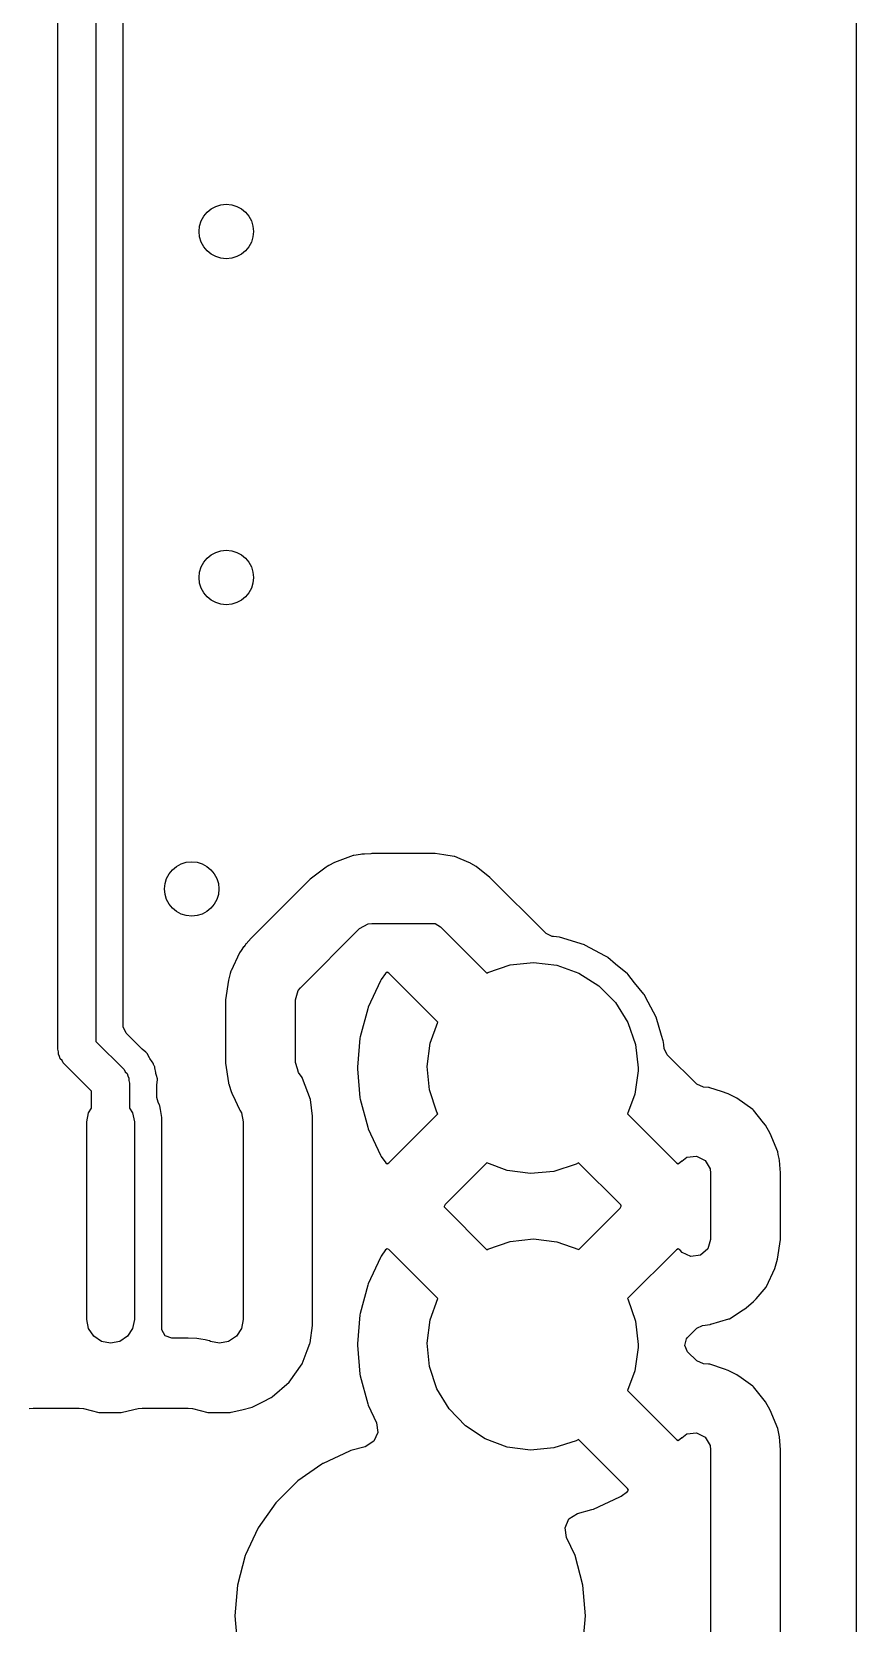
# Model space of a CAD drawing. Extents: x 2.37 to 5.13, y -5.38 to -2.62.
# Drawn here: x 4.8938 to 5.1321, y -4.0022 to -3.5423 of the extents above; entities that cross this region are included whole.
import ezdxf

# ---------------------------------------------------------------- set-up
doc = ezdxf.new("R2010")
doc.units = 0
doc.header["$MEASUREMENT"] = 0
doc.layers.add('BLACK', color=7, linetype='CONTINUOUS')

msp = doc.modelspace()

# ---------------------------------------------------------------- linework, layer by layer
at = {"layer": 'BLACK', "linetype": 'CONTINUOUS'}
for p, q in [((5.13211, -2.62081), (5.13211, -5.37919)), ((4.90128, -3.83633), (4.90128, -3.23571)), ((4.9123, -3.23343), (4.9123, -3.83405)), ((4.92019, -3.82958), (4.92019, -3.23414)), ((4.9888, -3.78002), (4.98684, -3.78034)), ((4.98884, -3.78001), (4.9888, -3.78002)), ((4.9888, -3.78002), (4.9888, -3.78002)), ((4.98921, -3.77997), (4.98884, -3.78001)), ((4.98986, -3.7799), (4.98921, -3.77997)), ((4.98989, -3.7799), (4.98986, -3.7799)), ((4.98986, -3.7799), (4.98986, -3.7799)), ((4.98993, -3.7799), (4.98989, -3.7799)), ((4.99183, -3.7798), (4.98993, -3.7799)), ((4.98993, -3.7799), (4.98993, -3.7799)), ((4.99205, -3.77978), (4.99183, -3.7798)), ((5.01036, -3.77978), (4.99205, -3.77978)), ((5.01286, -3.78014), (5.01036, -3.77978)), ((4.97886, -3.78371), (4.97425, -3.78716)), ((4.97915, -3.78355), (4.97886, -3.78371)), ((4.97967, -3.78326), (4.97915, -3.78355)), ((4.98131, -3.78237), (4.97967, -3.78326)), ((4.9867, -3.78036), (4.98131, -3.78237)), ((4.98684, -3.78034), (4.9867, -3.78036)), ((4.98684, -3.78034), (4.98684, -3.78034)), ((5.01587, -3.78057), (5.01286, -3.78014)), ((5.01606, -3.7806), (5.01587, -3.78057)), ((5.01587, -3.78057), (5.01587, -3.78057)), ((5.01758, -3.78126), (5.01606, -3.7806)), ((5.0206, -3.78258), (5.01758, -3.78126)), ((5.02068, -3.78261), (5.0206, -3.78258)), ((5.0206, -3.78258), (5.0206, -3.78258)), ((5.02225, -3.78355), (5.02068, -3.78261)), ((5.02623, -3.78664), (5.02225, -3.78355)), ((4.97425, -3.78716), (4.95716, -3.80425)), ((5.04246, -3.80287), (5.02623, -3.78664)), ((4.97145, -3.81855), (4.98855, -3.80145)), ((4.98855, -3.80145), (4.991, -3.80011)), ((4.991, -3.80011), (4.99205, -3.8)), ((4.99205, -3.8), (5.01036, -3.8)), ((5.01036, -3.8), (5.01194, -3.80093)), ((5.01194, -3.80093), (5.02531, -3.81431)), ((5.04422, -3.8037), (5.04246, -3.80287)), ((4.95502, -3.80672), (4.95429, -3.80774)), ((4.95505, -3.80669), (4.95502, -3.80672)), ((4.95502, -3.80672), (4.95502, -3.80672)), ((4.95542, -3.80622), (4.95505, -3.80669)), ((4.95569, -3.80589), (4.95542, -3.80622)), ((4.95571, -3.80586), (4.95569, -3.80589)), ((4.95569, -3.80589), (4.95569, -3.80589)), ((4.95716, -3.80425), (4.95571, -3.80586)), ((5.04462, -3.80375), (5.04422, -3.8037)), ((5.04635, -3.80393), (5.04462, -3.80375)), ((5.05355, -3.80616), (5.04635, -3.80393)), ((5.05367, -3.80622), (5.05355, -3.80616)), ((5.05964, -3.80945), (5.05367, -3.80622)), ((4.95378, -3.80844), (4.95139, -3.81368)), ((4.95429, -3.80774), (4.95378, -3.80844)), ((5.0256, -3.81412), (5.03204, -3.81193)), ((5.03204, -3.81193), (5.03881, -3.81122)), ((5.03881, -3.81122), (5.04556, -3.81203)), ((5.04556, -3.81203), (5.05197, -3.81431)), ((5.06017, -3.80974), (5.05964, -3.80945)), ((5.06028, -3.80983), (5.06017, -3.80974)), ((5.06254, -3.8117), (5.06028, -3.80983)), ((5.06028, -3.80983), (5.06028, -3.80983)), ((5.06598, -3.81454), (5.06254, -3.8117)), ((4.9506, -3.81636), (4.94978, -3.82205)), ((4.95117, -3.81442), (4.9506, -3.81636)), ((4.95136, -3.81378), (4.95117, -3.81442)), ((4.95139, -3.81368), (4.95136, -3.81378)), ((4.95136, -3.81378), (4.95136, -3.81378)), ((4.99459, -3.81658), (4.99104, -3.82419)), ((4.99481, -3.8162), (4.99459, -3.81658)), ((4.99607, -3.8144), (4.99481, -3.8162)), ((4.99654, -3.81403), (4.99607, -3.8144)), ((4.99701, -3.81429), (4.99654, -3.81403)), ((5.01116, -3.82844), (4.99701, -3.81429)), ((5.02531, -3.81431), (5.0256, -3.81412)), ((5.05197, -3.81431), (5.05771, -3.81795)), ((5.06607, -3.81465), (5.06598, -3.81454)), ((5.06805, -3.81708), (5.06607, -3.81465)), ((5.06607, -3.81465), (5.06607, -3.81465)), ((4.97, -3.82205), (4.97079, -3.81937)), ((4.97079, -3.81937), (4.97145, -3.81855)), ((5.05771, -3.81795), (5.06251, -3.82278)), ((5.07074, -3.82038), (5.06805, -3.81708)), ((5.0708, -3.8205), (5.07074, -3.82038)), ((5.07197, -3.82269), (5.0708, -3.8205)), ((5.0708, -3.8205), (5.0708, -3.8205)), ((4.94978, -3.82205), (4.94978, -3.84018)), ((4.97, -3.84018), (4.97, -3.82205)), ((4.99089, -3.8246), (4.98872, -3.83272)), ((4.99104, -3.82419), (4.99089, -3.8246)), ((5.06251, -3.82278), (5.06611, -3.82855)), ((5.07427, -3.82703), (5.07197, -3.82269)), ((4.92021, -3.82983), (4.92019, -3.82958)), ((4.92105, -3.83164), (4.92021, -3.82983)), ((5.00894, -3.83456), (5.01116, -3.82844)), ((5.06611, -3.82855), (5.06835, -3.83497)), ((5.07587, -3.83232), (5.07427, -3.82703)), ((4.9123, -3.83405), (4.92044, -3.84219)), ((4.92552, -3.83611), (4.92105, -3.83164)), ((4.98864, -3.83314), (4.98791, -3.84152)), ((4.98872, -3.83272), (4.98864, -3.83314)), ((5.00808, -3.84131), (5.00894, -3.83456)), ((5.06835, -3.83497), (5.06911, -3.84173)), ((5.07635, -3.83391), (5.07587, -3.83232)), ((5.07645, -3.83424), (5.07635, -3.83391)), ((5.07653, -3.835), (5.07645, -3.83424)), ((5.07663, -3.8361), (5.07653, -3.835)), ((4.90146, -3.83704), (4.90128, -3.83633)), ((4.90146, -3.83776), (4.90146, -3.83704)), ((4.90183, -3.83839), (4.90146, -3.83776)), ((4.90202, -3.83909), (4.90183, -3.83839)), ((4.90253, -3.8396), (4.90202, -3.83909)), ((4.90289, -3.84023), (4.90253, -3.8396)), ((4.92571, -3.83628), (4.92552, -3.83611)), ((4.92673, -3.83714), (4.92571, -3.83628)), ((4.92697, -3.83734), (4.92673, -3.83714)), ((4.9271, -3.83756), (4.92697, -3.83734)), ((4.9278, -3.83877), (4.9271, -3.83756)), ((4.9271, -3.83756), (4.9271, -3.83756)), ((4.92794, -3.83899), (4.9278, -3.83877)), ((4.92862, -3.83996), (4.92794, -3.83899)), ((5.07747, -3.83788), (5.07663, -3.8361)), ((5.08603, -3.84644), (5.07747, -3.83788)), ((4.91103, -3.84838), (4.90289, -3.84023)), ((4.92044, -3.84219), (4.92081, -3.84282)), ((4.92081, -3.84282), (4.92132, -3.84334)), ((4.92132, -3.84334), (4.92151, -3.84404)), ((4.92151, -3.84404), (4.92187, -3.84467)), ((4.92888, -3.84034), (4.92862, -3.83996)), ((4.92895, -3.84059), (4.92888, -3.84034)), ((4.929, -3.84069), (4.92895, -3.84059)), ((4.92917, -3.8411), (4.929, -3.84069)), ((4.92921, -3.84122), (4.92917, -3.8411)), ((4.92934, -3.84144), (4.92921, -3.84122)), ((4.92938, -3.84169), (4.92934, -3.84144)), ((4.92962, -3.84306), (4.92938, -3.84169)), ((4.92968, -3.84331), (4.92962, -3.84306)), ((4.92985, -3.84394), (4.92968, -3.84331)), ((4.93011, -3.84491), (4.92985, -3.84394)), ((4.94978, -3.84018), (4.9498, -3.84029)), ((4.9498, -3.84029), (4.9498, -3.84029)), ((4.9498, -3.84029), (4.95067, -3.84605)), ((4.97055, -3.84195), (4.97, -3.84018)), ((4.97087, -3.84299), (4.97055, -3.84195)), ((4.9719, -3.84448), (4.97087, -3.84299)), ((4.98791, -3.84152), (4.98791, -3.84195)), ((4.98791, -3.84195), (4.98864, -3.85032)), ((5.00875, -3.84808), (5.00808, -3.84131)), ((5.06909, -3.84258), (5.06815, -3.84932)), ((5.06911, -3.84173), (5.06909, -3.84258)), ((4.91103, -3.85337), (4.91103, -3.84838)), ((4.92187, -3.84467), (4.92187, -3.84539)), ((4.92187, -3.84539), (4.92206, -3.84609)), ((4.92206, -3.84609), (4.92206, -3.85337)), ((4.92995, -3.8468), (4.92996, -3.84655)), ((4.92995, -3.85026), (4.92995, -3.8468)), ((4.92996, -3.84655), (4.93008, -3.84516)), ((4.93008, -3.84516), (4.93011, -3.84491)), ((4.93008, -3.84516), (4.93008, -3.84516)), ((4.95067, -3.84605), (4.95069, -3.84618)), ((4.95069, -3.84618), (4.95073, -3.84628)), ((4.95073, -3.84628), (4.95124, -3.84794)), ((4.95124, -3.84794), (4.95144, -3.84857)), ((4.95144, -3.84857), (4.95157, -3.84898)), ((4.95157, -3.84898), (4.95254, -3.85099)), ((4.97206, -3.84472), (4.9719, -3.84448)), ((4.9719, -3.84448), (4.9719, -3.84448)), ((4.97437, -3.85082), (4.97206, -3.84472)), ((5.0109, -3.85453), (5.00875, -3.84808)), ((5.08798, -3.84729), (5.08603, -3.84644)), ((5.0894, -3.84735), (5.08798, -3.84729)), ((5.08961, -3.84736), (5.0894, -3.84735)), ((5.08981, -3.84742), (5.08961, -3.84736)), ((5.09321, -3.84857), (5.08981, -3.84742)), ((5.09506, -3.84919), (5.09321, -3.84857)), ((4.91018, -3.85465), (4.91103, -3.85337)), ((4.92206, -3.85337), (4.92291, -3.85465)), ((4.9303, -3.85164), (4.92995, -3.85026)), ((4.93073, -3.85243), (4.9303, -3.85164)), ((4.93077, -3.85267), (4.93073, -3.85243)), ((4.93095, -3.85375), (4.93077, -3.85267)), ((4.93077, -3.85267), (4.93077, -3.85267)), ((4.95254, -3.85099), (4.95376, -3.85351)), ((4.95376, -3.85351), (4.95386, -3.85375)), ((4.97495, -3.85565), (4.97437, -3.85082)), ((4.98864, -3.85032), (4.98872, -3.85075)), ((4.98872, -3.85075), (4.99089, -3.85887)), ((5.06815, -3.84932), (5.06599, -3.85499)), ((5.09756, -3.85046), (5.09506, -3.84919)), ((5.10227, -3.85376), (5.09756, -3.85046)), ((4.90966, -3.85728), (4.91018, -3.85465)), ((4.90966, -3.91437), (4.90966, -3.85728)), ((4.92291, -3.85465), (4.92344, -3.85728)), ((4.92344, -3.85728), (4.92344, -3.91437)), ((4.93133, -3.85606), (4.93095, -3.85375)), ((4.93133, -3.91673), (4.93133, -3.85606)), ((4.95386, -3.85375), (4.95394, -3.85394)), ((4.95394, -3.85394), (4.95441, -3.85465)), ((4.95441, -3.85465), (4.95493, -3.85728)), ((4.95493, -3.85728), (4.95493, -3.91437)), ((4.97495, -3.91614), (4.97495, -3.85565)), ((4.99703, -3.86915), (5.01118, -3.855)), ((5.01118, -3.855), (5.0109, -3.85453)), ((5.06599, -3.85499), (5.08018, -3.86918)), ((5.1024, -3.85392), (5.10227, -3.85376)), ((5.10529, -3.85753), (5.1024, -3.85392)), ((5.1024, -3.85392), (5.1024, -3.85392)), ((5.10586, -3.85825), (5.10529, -3.85753)), ((5.10728, -3.86066), (5.10586, -3.85825)), ((4.99089, -3.85887), (4.99104, -3.85927)), ((4.99104, -3.85927), (4.99459, -3.86689)), ((5.10946, -3.86598), (5.10728, -3.86066)), ((4.99459, -3.86689), (4.99481, -3.86726)), ((4.99481, -3.86726), (4.99609, -3.8691)), ((5.08316, -3.86752), (5.08594, -3.86724)), ((5.08594, -3.86724), (5.08843, -3.8685)), ((5.1096, -3.86675), (5.10946, -3.86598)), ((5.10981, -3.86787), (5.1096, -3.86675)), ((4.99609, -3.8691), (4.9965, -3.86943)), ((4.9965, -3.86943), (4.99703, -3.86915)), ((5.02532, -3.86915), (5.01328, -3.88119)), ((5.03121, -3.87134), (5.02532, -3.86915)), ((5.03795, -3.87224), (5.03121, -3.87134)), ((5.04473, -3.87162), (5.03795, -3.87224)), ((5.0512, -3.86952), (5.04473, -3.87162)), ((5.05185, -3.86913), (5.0512, -3.86952)), ((5.06404, -3.88132), (5.05185, -3.86913)), ((5.08018, -3.86918), (5.08065, -3.86943)), ((5.08065, -3.86943), (5.08171, -3.8686)), ((5.08171, -3.8686), (5.08175, -3.86865)), ((5.08175, -3.86865), (5.08316, -3.86752)), ((5.08843, -3.8685), (5.08985, -3.87091)), ((5.08985, -3.87091), (5.09, -3.87211)), ((5.10991, -3.86843), (5.10981, -3.86787)), ((5.11006, -3.86963), (5.10991, -3.86843)), ((5.11007, -3.86968), (5.11006, -3.86963)), ((5.11021, -3.87201), (5.11007, -3.86968)), ((5.11022, -3.87211), (5.11021, -3.87201)), ((5.09, -3.87211), (5.09, -3.89127)), ((5.11022, -3.89127), (5.11022, -3.87211)), ((5.01328, -3.88119), (5.01298, -3.88174)), ((5.01298, -3.88174), (5.01298, -3.88181)), ((5.01298, -3.88181), (5.01315, -3.88207)), ((5.01315, -3.88207), (5.02531, -3.89423)), ((5.0519, -3.89421), (5.06391, -3.8822)), ((5.06391, -3.8822), (5.06421, -3.88165)), ((5.0642, -3.88158), (5.06404, -3.88132)), ((5.06421, -3.88165), (5.0642, -3.88158)), ((4.99607, -3.89432), (4.99481, -3.89612)), ((4.99654, -3.89395), (4.99607, -3.89432)), ((4.99701, -3.89421), (4.99654, -3.89395)), ((5.01116, -3.90836), (4.99701, -3.89421)), ((5.02531, -3.89423), (5.0256, -3.89405)), ((5.0256, -3.89405), (5.03204, -3.89185)), ((5.03204, -3.89185), (5.03881, -3.89114)), ((5.03881, -3.89114), (5.04556, -3.89195)), ((5.04556, -3.89195), (5.0519, -3.89421)), ((5.08015, -3.89424), (5.06604, -3.90835)), ((5.08068, -3.89396), (5.08015, -3.89424)), ((5.08122, -3.89439), (5.08068, -3.89396)), ((5.08179, -3.89502), (5.08122, -3.89439)), ((5.08433, -3.89618), (5.08179, -3.89502)), ((5.08921, -3.89395), (5.0871, -3.89578)), ((5.09, -3.89127), (5.08921, -3.89395)), ((5.1094, -3.89697), (5.11022, -3.89127)), ((4.99459, -3.8965), (4.99104, -3.90412)), ((4.99481, -3.89612), (4.99459, -3.8965)), ((5.0871, -3.89578), (5.08433, -3.89618)), ((5.10622, -3.90488), (5.10861, -3.89965)), ((5.10861, -3.89965), (5.1094, -3.89697)), ((4.99104, -3.90412), (4.99089, -3.90452)), ((4.99089, -3.90452), (4.98872, -3.91264)), ((5.00894, -3.91448), (5.01116, -3.90836)), ((5.06604, -3.90835), (5.06611, -3.90847)), ((5.06611, -3.90847), (5.06835, -3.91489)), ((5.10245, -3.90923), (5.10315, -3.90843)), ((5.10315, -3.90843), (5.10608, -3.90504)), ((5.10608, -3.90504), (5.10622, -3.90488)), ((5.10608, -3.90504), (5.10608, -3.90504)), ((4.98864, -3.91306), (4.98791, -3.92144)), ((4.98872, -3.91264), (4.98864, -3.91306)), ((5.0955, -3.91417), (5.09944, -3.91164)), ((5.09944, -3.91164), (5.10025, -3.91112)), ((5.10025, -3.91112), (5.10034, -3.91106)), ((5.10025, -3.91112), (5.10025, -3.91112)), ((5.10034, -3.91106), (5.10245, -3.90923)), ((4.91018, -3.91701), (4.90966, -3.91437)), ((4.91167, -3.91924), (4.91018, -3.91701)), ((4.92291, -3.91701), (4.92142, -3.91924)), ((4.92344, -3.91437), (4.92291, -3.91701)), ((4.93133, -3.91676), (4.93133, -3.91673)), ((4.93137, -3.91738), (4.93133, -3.91676)), ((4.93236, -3.9191), (4.93137, -3.91738)), ((4.95441, -3.91701), (4.95291, -3.91924)), ((4.95493, -3.91437), (4.95441, -3.91701)), ((4.9743, -3.92111), (4.97495, -3.91614)), ((5.00808, -3.92123), (5.00894, -3.91448)), ((5.06835, -3.91489), (5.06911, -3.92165)), ((5.08339, -3.91959), (5.08603, -3.91695)), ((5.08603, -3.91695), (5.08768, -3.91613)), ((5.08768, -3.91613), (5.08987, -3.91581)), ((5.08987, -3.91581), (5.08998, -3.91579)), ((5.08998, -3.91579), (5.09008, -3.91577)), ((5.09008, -3.91577), (5.0953, -3.91423)), ((5.0953, -3.91423), (5.0955, -3.91417)), ((5.0953, -3.91423), (5.0953, -3.91423)), ((4.91391, -3.92074), (4.91167, -3.91924)), ((4.91655, -3.92126), (4.91391, -3.92074)), ((4.91918, -3.92074), (4.91655, -3.92126)), ((4.92142, -3.91924), (4.91918, -3.92074)), ((4.93424, -3.91978), (4.93236, -3.9191)), ((4.939, -3.91978), (4.93424, -3.91978)), ((4.94148, -3.91994), (4.939, -3.91978)), ((4.94153, -3.91994), (4.94148, -3.91994)), ((4.94209, -3.92001), (4.94153, -3.91994)), ((4.94153, -3.91994), (4.94153, -3.91994)), ((4.94269, -3.92009), (4.94209, -3.92001)), ((4.94389, -3.92031), (4.94269, -3.92009)), ((4.94509, -3.92053), (4.94389, -3.92031)), ((4.94511, -3.92054), (4.94509, -3.92053)), ((4.94509, -3.92053), (4.94509, -3.92053)), ((4.94541, -3.92074), (4.94511, -3.92054)), ((4.94804, -3.92126), (4.94541, -3.92074)), ((4.95068, -3.92074), (4.94804, -3.92126)), ((4.95291, -3.91924), (4.95068, -3.92074)), ((4.97341, -3.92339), (4.97419, -3.92139)), ((4.97419, -3.92139), (4.9743, -3.92111)), ((4.97419, -3.92139), (4.97419, -3.92139)), ((4.98791, -3.92144), (4.98791, -3.92187)), ((4.98791, -3.92187), (4.98864, -3.93024)), ((5.00875, -3.928), (5.00808, -3.92123)), ((5.06909, -3.92251), (5.06815, -3.92924)), ((5.06911, -3.92165), (5.06909, -3.92251)), ((5.08254, -3.92191), (5.08306, -3.91998)), ((5.08339, -3.92371), (5.08254, -3.92191)), ((5.08306, -3.91998), (5.08339, -3.91959)), ((4.96819, -3.93251), (4.97193, -3.92718)), ((4.97193, -3.92718), (4.97341, -3.92339)), ((5.08603, -3.92636), (5.08339, -3.92371)), ((5.08798, -3.92721), (5.08603, -3.92636)), ((5.0894, -3.92727), (5.08798, -3.92721)), ((4.98864, -3.93024), (4.98872, -3.93067)), ((4.98872, -3.93067), (4.99089, -3.93879)), ((5.0109, -3.93445), (5.00875, -3.928)), ((5.06815, -3.92924), (5.06599, -3.93491)), ((5.08961, -3.92728), (5.0894, -3.92727)), ((5.08981, -3.92734), (5.08961, -3.92728)), ((5.09406, -3.92878), (5.08981, -3.92734)), ((5.09506, -3.92912), (5.09406, -3.92878)), ((5.09756, -3.93038), (5.09506, -3.92912)), ((5.09764, -3.93044), (5.09756, -3.93038)), ((5.09888, -3.9313), (5.09764, -3.93044)), ((5.09764, -3.93044), (5.09764, -3.93044)), ((5.10227, -3.93368), (5.09888, -3.9313)), ((4.96328, -3.93679), (4.96819, -3.93251)), ((5.01442, -3.94027), (5.0109, -3.93445)), ((5.06599, -3.93491), (5.08018, -3.9491)), ((5.1024, -3.93384), (5.10227, -3.93368)), ((5.10552, -3.93775), (5.1024, -3.93384)), ((5.1024, -3.93384), (5.1024, -3.93384)), ((4.893, -3.94014), (4.89416, -3.94)), ((4.89416, -3.94), (4.90751, -3.94)), ((4.90751, -3.94), (4.90871, -3.94015)), ((4.90871, -3.94015), (4.91315, -3.94126)), ((4.91995, -3.94123), (4.9245, -3.94014)), ((4.9245, -3.94014), (4.92565, -3.94)), ((4.92565, -3.94), (4.939, -3.94)), ((4.939, -3.94), (4.94021, -3.94015)), ((4.94021, -3.94015), (4.94465, -3.94126)), ((4.95145, -3.94123), (4.95454, -3.94049)), ((4.95454, -3.94049), (4.95749, -3.93978)), ((4.95749, -3.93978), (4.96059, -3.93818)), ((4.96059, -3.93818), (4.96301, -3.93693)), ((4.96301, -3.93693), (4.96328, -3.93679)), ((4.96301, -3.93693), (4.96301, -3.93693)), ((4.99089, -3.93879), (4.99104, -3.93919)), ((4.99104, -3.93919), (4.99341, -3.94427)), ((5.01914, -3.94516), (5.01442, -3.94027)), ((5.10586, -3.93817), (5.10552, -3.93775)), ((5.10728, -3.94058), (5.10586, -3.93817)), ((5.10946, -3.94591), (5.10728, -3.94058)), ((4.91315, -3.94126), (4.91345, -3.94127)), ((4.91345, -3.94127), (4.91345, -3.94127)), ((4.91345, -3.94127), (4.9162, -3.94128)), ((4.9162, -3.94128), (4.91966, -3.9413)), ((4.91966, -3.9413), (4.91995, -3.94123)), ((4.91995, -3.94123), (4.91995, -3.94123)), ((4.94465, -3.94126), (4.94494, -3.94127)), ((4.94494, -3.94127), (4.94494, -3.94127)), ((4.94494, -3.94127), (4.9477, -3.94128)), ((4.9477, -3.94128), (4.95116, -3.9413)), ((4.95116, -3.9413), (4.95145, -3.94123)), ((4.95145, -3.94123), (4.95145, -3.94123)), ((4.99341, -3.94427), (4.99383, -3.94704)), ((5.02484, -3.94889), (5.01914, -3.94516)), ((4.99269, -3.94959), (4.9902, -3.95116)), ((4.99383, -3.94704), (4.99269, -3.94959)), ((5.03121, -3.95126), (5.02484, -3.94889)), ((5.0512, -3.94944), (5.04473, -3.95154)), ((5.05185, -3.94905), (5.0512, -3.94944)), ((5.06601, -3.96321), (5.05185, -3.94905)), ((5.08018, -3.9491), (5.08065, -3.94935)), ((5.08065, -3.94935), (5.08171, -3.94853)), ((5.08171, -3.94853), (5.08175, -3.94857)), ((5.08175, -3.94857), (5.08316, -3.94744)), ((5.08316, -3.94744), (5.08594, -3.94716)), ((5.08594, -3.94716), (5.08843, -3.94842)), ((5.08843, -3.94842), (5.08985, -3.95083)), ((5.10991, -3.94835), (5.10946, -3.94591)), ((5.11006, -3.94956), (5.10991, -3.94835)), ((5.11022, -3.95204), (5.11006, -3.94956)), ((4.98562, -3.95243), (4.97799, -3.95598)), ((4.98581, -3.95233), (4.98562, -3.95243)), ((4.98562, -3.95243), (4.98562, -3.95243)), ((4.98602, -3.95228), (4.98581, -3.95233)), ((4.9902, -3.95116), (4.98602, -3.95228)), ((4.98602, -3.95228), (4.98602, -3.95228)), ((5.03795, -3.95216), (5.03121, -3.95126)), ((5.04473, -3.95154), (5.03795, -3.95216)), ((5.08985, -3.95083), (5.09, -3.95204)), ((5.09, -3.95204), (5.09, -4.04836)), ((5.11022, -4.04836), (5.11022, -3.95204)), ((4.97762, -3.9562), (4.97073, -3.96102)), ((4.9778, -3.95607), (4.97762, -3.9562)), ((4.97762, -3.9562), (4.97762, -3.9562)), ((4.97799, -3.95598), (4.9778, -3.95607)), ((4.97799, -3.95598), (4.97799, -3.95598)), ((4.97056, -3.96114), (4.9643, -3.96739)), ((4.97073, -3.96102), (4.97056, -3.96114)), ((4.97073, -3.96102), (4.97073, -3.96102)), ((5.06596, -3.96416), (5.06629, -3.96374)), ((5.06629, -3.96374), (5.06601, -3.96321)), ((4.9643, -3.96739), (4.95923, -3.97464)), ((5.05613, -3.96921), (5.06375, -3.96566)), ((5.06375, -3.96566), (5.06412, -3.96544)), ((5.06412, -3.96544), (5.06596, -3.96416)), ((5.04794, -3.97459), (5.04908, -3.97204)), ((5.04908, -3.97204), (5.05157, -3.97047)), ((5.05157, -3.97047), (5.05573, -3.96936)), ((5.05573, -3.96936), (5.05613, -3.96921)), ((4.95914, -3.97483), (4.95559, -3.98246)), ((4.95923, -3.97464), (4.95914, -3.97483)), ((4.95914, -3.97483), (4.95914, -3.97483)), ((5.04836, -3.97736), (5.04794, -3.97459)), ((5.05083, -3.98265), (5.04836, -3.97736)), ((4.9555, -3.98265), (4.95321, -3.99119)), ((4.95559, -3.98246), (4.9555, -3.98265)), ((5.05311, -3.99119), (5.05083, -3.98265)), ((4.95321, -3.99119), (4.95244, -4)), ((5.05389, -4), (5.05311, -3.99119)), ((4.95244, -4), (4.95321, -4.00881)), ((5.05311, -4.00881), (5.05389, -4))]:
    msp.add_line(p, q, dxfattribs=at)
at = {"layer": 'BLACK'}
for centre in [(4.95, -3.6), (4.95, -3.7), (4.94, -3.79)]:
    msp.add_circle(centre, 0.00787, dxfattribs=at)

doc.saveas('drawing.dxf')
